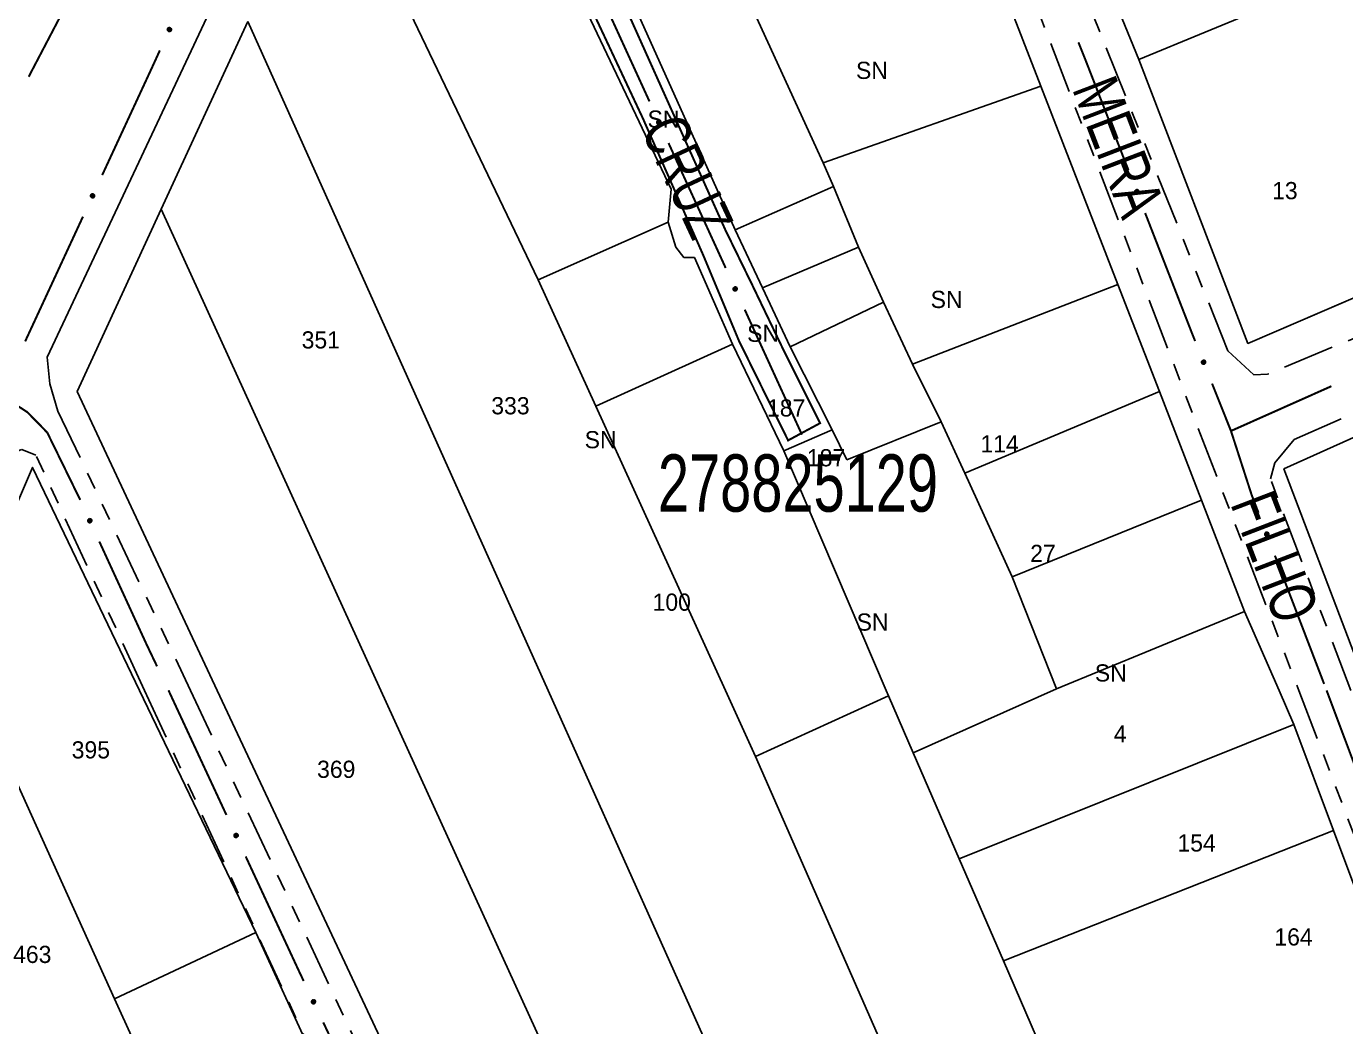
# Model space of a CAD drawing. Extents: x 204373 to 205952, y 4873300 to 4875179.
# Drawn here: x 204723.5 to 204838.7, y 4874422.8 to 4874510.1 of the extents above; entities that cross this region are included whole.
import ezdxf
from ezdxf.enums import TextEntityAlignment as Align

# ---------------------------------------------------------------- set-up
doc = ezdxf.new("R2010")
doc.units = 0
doc.header["$LTSCALE"] = 1.5
doc.header["$MEASUREMENT"] = 0
doc.linetypes.add('TRACO_11', pattern=[8, 3, -1, 3, -1])
doc.linetypes.add('TRACO_25', pattern=[8, 3, -1, 1, -1, 1, -1])
for name, color, linetype in [('CD_MALHA_LOTES', 7, 'CONTINUOUS'), ('CD_TXT_QUADRA', 255, 'CONTINUOUS'), ('RU-QUADRA', 220, 'CONTINUOUS'), ('SV-EIXO-RUA-N-PAV', 6, 'CONTINUOUS'), ('SV-EIXO-RUA-PAV', 20, 'CONTINUOUS'), ('SV-RUA-NAO-PAV', 7, 'CONTINUOUS'), ('SV-RUA-PAVIM', 7, 'CONTINUOUS'), ('SV-TXT-RUA-N-PAV', 7, 'CONTINUOUS'), ('SV-TXT-RUA-PAV', 7, 'CONTINUOUS'), ('Th_NmrPort', 1, 'CONTINUOUS')]:
    doc.layers.add(name, color=color, linetype=linetype)
doc.styles.add('ARIAL', font='ARIAL.SHX')

msp = doc.modelspace()

# ---------------------------------------------------------------- linework, layer by layer
at = {"layer": 'CD_MALHA_LOTES', "linetype": 'Continuous', "flags": 128}
for points in [[(204779.514251, 4874493.007375), (204779.784811, 4874495.864869), (204757.878172, 4874541.938356), (204749.88051, 4874526.116895)], [(204768.152159, 4874487.957557), (204749.88051, 4874526.116895)], [(204820.654623, 4874507.197713), (204813.10762, 4874525.626442)], [(204812.082307, 4874504.869642), (204805.580065, 4874521.615579)], [(204773.201978, 4874519.404153), (204785.367449, 4874492.318764)], [(204793.056945, 4874498.171962), (204785.826523, 4874514.010029)], [(204820.654623, 4874507.197713), (204838.030282, 4874514.393693)], [(204742.806981, 4874510.524297), (204735.238422, 4874494.143649)], [(204769.025686, 4874452.119236), (204742.806981, 4874510.524297)], [(204830.171228, 4874482.40724), (204820.654623, 4874507.197713)], [(204793.056945, 4874498.171962), (204812.082307, 4874504.869642)], [(204818.801861, 4874487.564037), (204812.082307, 4874504.869642)], [(204793.975094, 4874496.106128), (204793.056945, 4874498.171962)], [(204785.367449, 4874492.318764), (204793.975094, 4874496.106128)], [(204796.155697, 4874490.826772), (204793.975094, 4874496.106128)], [(204735.238422, 4874494.143649), (204727.878751, 4874478.215094)], [(204754.425269, 4874452.119473), (204735.238422, 4874494.143649)], [(204768.152159, 4874487.957557), (204779.514251, 4874493.007375)], [(204785.137912, 4874482.333896), (204781.809622, 4874489.908623), (204780.891474, 4874489.908623), (204780.202862, 4874490.826772), (204779.514251, 4874493.007375)], [(204785.367449, 4874492.318764), (204787.77759, 4874487.268946)], [(204787.77759, 4874487.268946), (204796.155697, 4874490.826772)], [(204798.3363, 4874486.006491), (204796.155697, 4874490.826772)], [(204847.297298, 4874489.769445), (204830.171228, 4874482.40724)], [(204773.201978, 4874476.939772), (204768.152159, 4874487.957557)], [(204787.77759, 4874487.268946), (204790.18773, 4874482.104359)], [(204800.86121, 4874480.612367), (204818.801861, 4874487.564037)], [(204822.43477, 4874478.207807), (204818.801861, 4874487.564037)], [(204790.18773, 4874482.104359), (204798.3363, 4874486.006491)], [(204800.86121, 4874480.612367), (204798.3363, 4874486.006491)], [(204861.865791, 4874484.282841), (204833.320713, 4874471.447276)], [(204773.201978, 4874476.939772), (204785.137912, 4874482.333896)], [(204789.613887, 4874473.03764), (204785.137912, 4874482.333896)], [(204790.18773, 4874482.104359), (204793.860325, 4874474.873937)], [(204803.386119, 4874475.562549), (204800.86121, 4874480.612367)], [(204727.878751, 4874478.215094), (204740.129877, 4874452.119705)], [(204805.451953, 4874471.086573), (204822.43477, 4874478.207807)], [(204826.115056, 4874468.729563), (204822.43477, 4874478.207807)], [(204784.534708, 4874452.118985), (204773.201978, 4874476.939772)], [(204793.860325, 4874474.873937), (204789.613887, 4874473.03764)], [(204795.12278, 4874472.234259), (204793.860325, 4874474.873937)], [(204803.386119, 4874475.562549), (204795.12278, 4874472.234259)], [(204805.451953, 4874471.086573), (204803.386119, 4874475.562549)], [(204798.569227, 4874452.118757), (204789.613887, 4874473.03764)], [(204717.241262, 4874455.890728), (204723.991768, 4874471.582615)], [(204723.991768, 4874471.582615), (204733.341194, 4874452.119815)], [(204809.583623, 4874462.019854), (204805.451953, 4874471.086573)], [(204833.320713, 4874471.447276), (204840.682623, 4874452.118074)], [(204809.583623, 4874462.019854), (204826.115056, 4874468.729563)], [(204829.887828, 4874459.01313), (204826.115056, 4874468.729563)], [(204813.455583, 4874452.263394), (204809.583623, 4874462.019854)], [(204829.887828, 4874459.01313), (204813.455583, 4874452.263394)], [(204832.889736, 4874452.118201), (204829.887828, 4874459.01313)], [(204731.155675, 4874425.188142), (204718.950134, 4874452.120048)], [(204733.341194, 4874452.119815), (204743.500832, 4874430.970387)], [(204740.129877, 4874452.119705), (204781.561484, 4874363.86872)], [(204776.782794, 4874403.150688), (204754.425269, 4874452.119473)], [(204788.786408, 4874408.100045), (204769.025686, 4874452.119236)], [(204787.165067, 4874446.358008), (204784.534708, 4874452.118985)], [(204787.165067, 4874446.358008), (204798.770457, 4874451.648701)], [(204798.770457, 4874451.648701), (204798.569227, 4874452.118757)], [(204800.928582, 4874446.67308), (204798.770457, 4874451.648701)], [(204800.928582, 4874446.67308), (204813.455583, 4874452.263394)], [(204834.190756, 4874449.129955), (204832.889736, 4874452.118201)], [(204804.943696, 4874437.416115), (204834.190756, 4874449.129955)], [(204837.641045, 4874439.892407), (204834.190756, 4874449.129955)], [(204817.540698, 4874377.160938), (204787.165067, 4874446.358008)], [(204804.943696, 4874437.416115), (204800.928582, 4874446.67308)], [(204808.807427, 4874428.508168), (204837.641045, 4874439.892407)], [(204848.335052, 4874411.362399), (204837.641045, 4874439.892407)], [(204808.807427, 4874428.508168), (204804.943696, 4874437.416115)], [(204731.155675, 4874425.188142), (204743.500832, 4874430.970387)], [(204743.500832, 4874430.970387), (204748.41312, 4874420.28186)], [(204814.20862, 4874416.055558), (204808.807427, 4874428.508168)], [(204736.032245, 4874414.440267), (204731.155675, 4874425.188142)]]:
    msp.add_lwpolyline(points, dxfattribs=at)
at = {"layer": 'RU-QUADRA', "linetype": 'Continuous', "flags": 128}
for points in [[(204849.701811, 4874720.619951), (204838.381306, 4874716.758694), (204836.450677, 4874711.668854), (204833.64249, 4874706.052479), (204824.340369, 4874685.693121), (204816.617854, 4874668.14195), (204809.421874, 4874654.101013), (204794.67889, 4874623.561976), (204782.568582, 4874598.28829), (204786.780863, 4874587.582076), (204793.62582, 4874571.61051), (204805.034081, 4874544.757218), (204813.10762, 4874525.626442), (204820.654623, 4874507.197713), (204830.171228, 4874482.40724), (204847.153762, 4874489.710256)], [(204773.201978, 4874519.404153), (204785.367449, 4874492.318764), (204787.77759, 4874487.268946), (204790.18773, 4874482.104359), (204793.860325, 4874474.873937), (204789.613887, 4874473.03764), (204785.137912, 4874482.333896), (204781.809622, 4874489.908623), (204780.891474, 4874489.908623), (204780.202862, 4874490.826772), (204779.514251, 4874493.007375), (204779.784811, 4874495.864869), (204757.878172, 4874541.938356)], [(204848.335052, 4874411.362399), (204837.641045, 4874439.892407), (204834.190756, 4874449.129955), (204832.889736, 4874452.118201), (204829.887828, 4874459.01313), (204826.115056, 4874468.729563), (204822.43477, 4874478.207807), (204818.801861, 4874487.564037), (204812.082307, 4874504.869642), (204805.580065, 4874521.615579)], [(204742.806981, 4874510.524297), (204735.238422, 4874494.143649), (204727.878751, 4874478.215094), (204740.129877, 4874452.119705), (204781.561484, 4874363.86872)], [(204861.865791, 4874484.282841), (204833.320713, 4874471.447276), (204840.682623, 4874452.118074)], [(204748.41312, 4874420.28186), (204743.500832, 4874430.970387), (204733.341194, 4874452.119815), (204723.991768, 4874471.582615), (204717.241262, 4874455.890728), (204715.615489, 4874452.120102), (204711.128829, 4874441.714271), (204712.227327, 4874439.517274), (204706.063629, 4874426.941995), (204697.912973, 4874410.312891)]]:
    msp.add_lwpolyline(points, dxfattribs=at)
at = {"layer": 'SV-EIXO-RUA-N-PAV', "const_width": 0.18}
for points in [[(204777.888169, 4874503.541393), (204772.893322, 4874514.452466)], [(204815.366135, 4874508.700773), (204815.736082, 4874507.77172)], [(204815.736082, 4874507.77172), (204816.039331, 4874507.010168)], [(204816.039331, 4874507.010168), (204819.738144, 4874497.525595)], [(204784.547964, 4874488.993296), (204779.553117, 4874499.904369)], [(204821.191467, 4874493.798955), (204825.188106, 4874483.550692)], [(204791.20776, 4874474.445199), (204786.212913, 4874485.356272)], [(204825.188106, 4874483.550692), (204825.200044, 4874483.520081)], [(204825.200044, 4874483.520081), (204825.55843, 4874482.621791)], [(204827.040677, 4874478.906559), (204828.522923, 4874475.191328)], [(204722.729583, 4874476.929958), (204723.544404, 4874476.404267)], [(204723.544404, 4874476.404267), (204724.96346, 4874474.95221)], [(204724.96346, 4874474.95221), (204725.275095, 4874474.633328)], [(204725.275095, 4874474.633328), (204727.717608, 4874469.645095)], [(204828.522923, 4874475.191328), (204828.691962, 4874474.767635)], [(204828.691962, 4874474.767635), (204830.397187, 4874469.492573)], [(204727.717608, 4874469.645095), (204728.132746, 4874468.797279)], [(204728.132746, 4874468.797279), (204728.156132, 4874468.746394)], [(204830.397187, 4874469.492573), (204830.494769, 4874469.190708)], [(204830.494769, 4874469.190708), (204831.097568, 4874467.619627)], [(204729.826519, 4874465.111863), (204733.584888, 4874456.93417)], [(204832.530455, 4874463.885081), (204836.829118, 4874452.681443)], [(204733.584888, 4874456.93417), (204733.968796, 4874456.09884)], [(204733.968796, 4874456.09884), (204734.866219, 4874454.221653)], [(204735.867306, 4874452.127627), (204740.926404, 4874441.246197)], [(204837.046355, 4874452.115256), (204841.262911, 4874440.880459)], [(204742.61277, 4874437.619053), (204746.828686, 4874428.551195)], [(204746.828686, 4874428.551195), (204747.231929, 4874427.683872)], [(204747.231929, 4874427.683872), (204747.67856, 4874426.740763)], [(204749.390577, 4874423.125656), (204753.242615, 4874414.991665)]]:
    msp.add_lwpolyline(points, dxfattribs=at)
at = {"layer": 'SV-EIXO-RUA-N-PAV'}
for points in [[(204778.680357, 4874501.546419), (204778.63428, 4874501.562818), (204778.598032, 4874501.586334), (204778.573445, 4874501.61465), (204778.558242, 4874501.645337), (204778.546225, 4874501.678482), (204778.541483, 4874501.714573), (204778.545092, 4874501.755796), (204778.561218, 4874501.802133), (204778.587749, 4874501.837682), (204778.614219, 4874501.863272), (204778.645305, 4874501.880967), (204778.6777, 4874501.892102), (204778.715352, 4874501.895788), (204778.757092, 4874501.891723), (204778.803293, 4874501.87438), (204778.838671, 4874501.851081), (204778.861734, 4874501.823069), (204778.879325, 4874501.791705), (204778.891188, 4874501.757719), (204778.895639, 4874501.722264), (204778.89147, 4874501.680246), (204778.873748, 4874501.634872), (204778.850914, 4874501.599322), (204778.823233, 4874501.575872), (204778.791964, 4874501.559248), (204778.758866, 4874501.546791), (204778.722785, 4874501.540513), (204778.680357, 4874501.546419)], [(204820.51516, 4874495.836132), (204820.560219, 4874495.817114), (204820.595056, 4874495.791555), (204820.617977, 4874495.761874), (204820.631392, 4874495.730365), (204820.641485, 4874495.696583), (204820.644148, 4874495.66028), (204820.638177, 4874495.619332), (204820.619416, 4874495.573997), (204820.590888, 4874495.540031), (204820.562991, 4874495.516003), (204820.530941, 4874495.500123), (204820.49796, 4874495.490867), (204820.460158, 4874495.489349), (204820.418721, 4874495.495805), (204820.373592, 4874495.515773), (204820.33961, 4874495.541065), (204820.318194, 4874495.570355), (204820.302433, 4874495.602678), (204820.292542, 4874495.637289), (204820.290134, 4874495.672941), (204820.296709, 4874495.71465), (204820.317008, 4874495.758931), (204820.341846, 4874495.793112), (204820.370829, 4874495.814933), (204820.403, 4874495.829734), (204820.436759, 4874495.840269), (204820.473141, 4874495.844465), (204820.51516, 4874495.836132)], [(204785.340152, 4874486.998322), (204785.294075, 4874487.014721), (204785.257827, 4874487.038237), (204785.23324, 4874487.066553), (204785.218038, 4874487.09724), (204785.206021, 4874487.130386), (204785.201278, 4874487.166476), (204785.204887, 4874487.207699), (204785.221013, 4874487.254036), (204785.247544, 4874487.289585), (204785.274014, 4874487.315176), (204785.3051, 4874487.33287), (204785.337495, 4874487.344005), (204785.375147, 4874487.347691), (204785.416887, 4874487.343626), (204785.463088, 4874487.326283), (204785.498466, 4874487.302985), (204785.521529, 4874487.274972), (204785.53912, 4874487.243608), (204785.550983, 4874487.209622), (204785.555434, 4874487.174167), (204785.551266, 4874487.132149), (204785.533544, 4874487.086775), (204785.510709, 4874487.051225), (204785.483028, 4874487.027775), (204785.45176, 4874487.011151), (204785.418662, 4874486.998694), (204785.382581, 4874486.992416), (204785.340152, 4874486.998322)], [(204826.348555, 4874480.938418), (204826.393761, 4874480.919751), (204826.428795, 4874480.894463), (204826.451946, 4874480.864961), (204826.465605, 4874480.833557), (204826.475961, 4874480.799856), (204826.478906, 4874480.763574), (204826.473253, 4874480.722581), (204826.454846, 4874480.677102), (204826.426582, 4874480.642915), (204826.398873, 4874480.618671), (204826.366947, 4874480.602542), (204826.334039, 4874480.59303), (204826.29625, 4874480.591218), (204826.254764, 4874480.597352), (204826.209481, 4874480.616968), (204826.175304, 4874480.641995), (204826.153661, 4874480.671119), (204826.137649, 4874480.703318), (204826.127489, 4874480.737851), (204826.124804, 4874480.773483), (204826.131055, 4874480.815242), (204826.151009, 4874480.85968), (204826.175581, 4874480.894052), (204826.204393, 4874480.916098), (204826.236448, 4874480.931148), (204826.270124, 4874480.941946), (204826.306472, 4874480.946424), (204826.348555, 4874480.938418)], [(204729.031348, 4874467.105651), (204729.077449, 4874467.08932), (204729.113732, 4874467.065858), (204729.138362, 4874467.03758), (204729.15361, 4874467.006916), (204729.165677, 4874466.973788), (204729.170473, 4874466.937704), (204729.166926, 4874466.896476), (204729.150869, 4874466.850115), (204729.124392, 4874466.814526), (204729.097959, 4874466.788896), (204729.0669, 4874466.771155), (204729.034522, 4874466.759972), (204728.996875, 4874466.756229), (204728.95513, 4874466.760232), (204728.908902, 4874466.777506), (204728.873489, 4874466.800752), (204728.850385, 4874466.82873), (204728.832747, 4874466.860067), (204728.820833, 4874466.894036), (204728.816329, 4874466.929483), (204728.820435, 4874466.971508), (204728.838089, 4874467.016908), (204728.86087, 4874467.052493), (204728.888516, 4874467.075984), (204728.91976, 4874467.092654), (204728.952839, 4874467.105161), (204728.988911, 4874467.111493), (204729.031348, 4874467.105651)], [(204831.865317, 4874465.925933), (204831.910272, 4874465.906668), (204831.944969, 4874465.880918), (204831.967726, 4874465.851112), (204831.980968, 4874465.81953), (204831.990877, 4874465.785694), (204831.99334, 4874465.749376), (204831.987145, 4874465.708462), (204831.968136, 4874465.663231), (204831.939422, 4874465.629421), (204831.911395, 4874465.605547), (204831.879257, 4874465.589842), (204831.846226, 4874465.580768), (204831.808417, 4874465.579456), (204831.767015, 4874465.586139), (204831.721996, 4874465.606354), (204831.688154, 4874465.631831), (204831.666899, 4874465.661239), (204831.651315, 4874465.693647), (204831.641614, 4874465.728312), (204831.639401, 4874465.763977), (204831.646204, 4874465.805649), (204831.666745, 4874465.849819), (204831.691771, 4874465.883863), (204831.720872, 4874465.905525), (204831.753124, 4874465.920149), (204831.78694, 4874465.930499), (204831.823345, 4874465.934495), (204831.865317, 4874465.925933)], [(204741.808832, 4874439.609321), (204741.855005, 4874439.593194), (204741.891391, 4874439.569892), (204741.916145, 4874439.541722), (204741.931528, 4874439.511126), (204741.94374, 4874439.478051), (204741.948696, 4874439.441989), (204741.94533, 4874439.400745), (204741.929477, 4874439.354314), (204741.903156, 4874439.318609), (204741.876837, 4874439.292863), (204741.845857, 4874439.274986), (204741.813528, 4874439.26366), (204741.775898, 4874439.259752), (204741.734135, 4874439.263571), (204741.687832, 4874439.280641), (204741.652317, 4874439.303731), (204741.62909, 4874439.331607), (204741.611314, 4874439.362866), (204741.599251, 4874439.396782), (204741.594591, 4874439.43221), (204741.598512, 4874439.474252), (204741.615966, 4874439.519729), (204741.63859, 4874439.555414), (204741.666133, 4874439.579027), (204741.697302, 4874439.595834), (204741.730327, 4874439.608486), (204741.76637, 4874439.614977), (204741.808832, 4874439.609321)], [(204748.572561, 4874425.11018), (204748.618847, 4874425.09438), (204748.655397, 4874425.071336), (204748.68035, 4874425.043342), (204748.695949, 4874425.012855), (204748.708395, 4874424.979868), (204748.713606, 4874424.943842), (204748.710533, 4874424.902576), (204748.695009, 4874424.856033), (204748.668942, 4874424.820143), (204748.642806, 4874424.794211), (204748.611953, 4874424.776115), (204748.579705, 4874424.764561), (204748.542104, 4874424.760385), (204748.500315, 4874424.763909), (204748.453892, 4874424.78065), (204748.418215, 4874424.803488), (204748.394791, 4874424.831199), (204748.376794, 4874424.862332), (204748.364491, 4874424.896161), (204748.35958, 4874424.931555), (204748.363203, 4874424.973623), (204748.380334, 4874425.019223), (204748.402705, 4874425.055067), (204748.43008, 4874425.078875), (204748.46113, 4874425.095903), (204748.494063, 4874425.108788), (204748.53006, 4874425.115534), (204748.572561, 4874425.11018)]]:
    msp.add_lwpolyline(points, close=True, dxfattribs=at)
for points in [[(204778.63428, 4874501.562818), (204778.541483, 4874501.714573)], [(204778.680357, 4874501.546419), (204778.545092, 4874501.755796)], [(204778.598032, 4874501.586334), (204778.546225, 4874501.678482)], [(204778.655621, 4874501.556371), (204778.546748, 4874501.728636)], [(204778.613559, 4874501.576134), (204778.548436, 4874501.688889)], [(204778.702856, 4874501.544979), (204778.556332, 4874501.776543)], [(204778.722785, 4874501.540513), (204778.561218, 4874501.802133)], [(204778.738985, 4874501.548012), (204778.57599, 4874501.815557)], [(204778.758866, 4874501.546791), (204778.587749, 4874501.837682)], [(204778.772843, 4874501.556008), (204778.601433, 4874501.845212)], [(204778.791964, 4874501.559248), (204778.614219, 4874501.863272)], [(204778.806909, 4874501.570102), (204778.63287, 4874501.871609)], [(204778.823233, 4874501.575872), (204778.645305, 4874501.880967)], [(204778.836328, 4874501.591073), (204778.663214, 4874501.883999)], [(204778.850914, 4874501.599322), (204778.6777, 4874501.892102)], [(204778.862338, 4874501.619487), (204778.699448, 4874501.890081)], [(204778.873748, 4874501.634872), (204778.715352, 4874501.895788)], [(204778.87962, 4874501.660414), (204778.737954, 4874501.891201)], [(204778.89147, 4874501.680246), (204778.757092, 4874501.891723)], [(204778.889099, 4874501.705272), (204778.783843, 4874501.876191)], [(204778.895639, 4874501.722264), (204778.803293, 4874501.87438)], [(204778.891029, 4874501.743673), (204778.824097, 4874501.857101)], [(204778.891188, 4874501.757719), (204778.838671, 4874501.851081)], [(204820.290134, 4874495.672941), (204820.373592, 4874495.515773)], [(204820.292542, 4874495.637289), (204820.33961, 4874495.541065)], [(204820.293507, 4874495.651303), (204820.353814, 4874495.534218)], [(204820.296709, 4874495.71465), (204820.418721, 4874495.495805)], [(204820.297639, 4874495.689529), (204820.392905, 4874495.512848)], [(204820.309679, 4874495.733769), (204820.437857, 4874495.495227)], [(204820.317008, 4874495.758931), (204820.460158, 4874495.489349)], [(204820.329282, 4874495.773636), (204820.476363, 4874495.494133)], [(204820.341846, 4874495.793112), (204820.49796, 4874495.490867)], [(204820.356882, 4874495.80051), (204820.512887, 4874495.498125)], [(204820.370829, 4874495.814933), (204820.530941, 4874495.500123)], [(204820.387456, 4874495.819756), (204820.543893, 4874495.508752)], [(204820.403, 4874495.829734), (204820.562991, 4874495.516003)], [(204820.422276, 4874495.831871), (204820.576793, 4874495.5333)], [(204820.436759, 4874495.840269), (204820.590888, 4874495.540031)], [(204820.456537, 4874495.837909), (204820.603897, 4874495.561445)], [(204820.473141, 4874495.844465), (204820.619416, 4874495.573997)], [(204820.49278, 4874495.838862), (204820.625764, 4874495.599265)], [(204820.51516, 4874495.836132), (204820.638177, 4874495.619332)], [(204820.539283, 4874495.824775), (204820.638083, 4874495.646543)], [(204820.560219, 4874495.817114), (204820.644148, 4874495.66028)], [(204820.580141, 4874495.802629), (204820.638681, 4874495.686321)], [(204820.595056, 4874495.791555), (204820.641485, 4874495.696583)], [(204785.294075, 4874487.014721), (204785.201278, 4874487.166476)], [(204785.340152, 4874486.998322), (204785.204887, 4874487.207699)], [(204785.257827, 4874487.038237), (204785.206021, 4874487.130386)], [(204785.315417, 4874487.008275), (204785.206544, 4874487.180539)], [(204785.273354, 4874487.028038), (204785.208231, 4874487.140792)], [(204785.362652, 4874486.996882), (204785.216128, 4874487.228446)], [(204785.382581, 4874486.992416), (204785.221013, 4874487.254036)], [(204785.398781, 4874486.999915), (204785.235786, 4874487.26746)], [(204785.418662, 4874486.998694), (204785.247544, 4874487.289585)], [(204785.432638, 4874487.007911), (204785.261228, 4874487.297115)], [(204785.45176, 4874487.011151), (204785.274014, 4874487.315176)], [(204785.466705, 4874487.022005), (204785.292665, 4874487.323512)], [(204785.483028, 4874487.027775), (204785.3051, 4874487.33287)], [(204785.496123, 4874487.042976), (204785.32301, 4874487.335902)], [(204785.510709, 4874487.051225), (204785.337495, 4874487.344005)], [(204785.522134, 4874487.07139), (204785.359244, 4874487.341984)], [(204785.533544, 4874487.086775), (204785.375147, 4874487.347691)], [(204785.539416, 4874487.112317), (204785.39775, 4874487.343104)], [(204785.551266, 4874487.132149), (204785.416887, 4874487.343626)], [(204785.548894, 4874487.157175), (204785.443639, 4874487.328094)], [(204785.555434, 4874487.174167), (204785.463088, 4874487.326283)], [(204785.550824, 4874487.195576), (204785.483893, 4874487.309004)], [(204785.550983, 4874487.209622), (204785.498466, 4874487.302985)], [(204826.124804, 4874480.773483), (204826.209481, 4874480.616968)], [(204826.127489, 4874480.737851), (204826.175304, 4874480.641995)], [(204826.128345, 4874480.751872), (204826.18956, 4874480.63526)], [(204826.131055, 4874480.815242), (204826.254764, 4874480.597352)], [(204826.13218, 4874480.790129), (204826.228816, 4874480.614193)], [(204826.143876, 4874480.834461), (204826.273904, 4874480.596923)], [(204826.151009, 4874480.85968), (204826.29625, 4874480.591218)], [(204826.163169, 4874480.874479), (204826.312418, 4874480.596128)], [(204826.175581, 4874480.894052), (204826.334039, 4874480.59303)], [(204826.190558, 4874480.901567), (204826.348909, 4874480.600403)], [(204826.204393, 4874480.916098), (204826.366947, 4874480.602542)], [(204826.220982, 4874480.92105), (204826.379832, 4874480.611271)], [(204826.236448, 4874480.931148), (204826.398873, 4874480.618671)], [(204826.255707, 4874480.933435), (204826.412541, 4874480.636074)], [(204826.270124, 4874480.941946), (204826.426582, 4874480.642915)], [(204826.28992, 4874480.939739), (204826.439425, 4874480.664429)], [(204826.306472, 4874480.946424), (204826.454846, 4874480.677102)], [(204826.326155, 4874480.940974), (204826.460996, 4874480.702418)], [(204826.348555, 4874480.938418), (204826.473253, 4874480.722581)], [(204826.372766, 4874480.92725), (204826.472948, 4874480.74979)], [(204826.393761, 4874480.919751), (204826.478906, 4874480.763574)], [(204826.413795, 4874480.905422), (204826.473237, 4874480.789571)], [(204826.428795, 4874480.894463), (204826.475961, 4874480.799856)], [(204728.816329, 4874466.929483), (204728.908902, 4874466.777506)], [(204728.820435, 4874466.971508), (204728.95513, 4874466.760232)], [(204728.820833, 4874466.894036), (204728.873489, 4874466.800752)], [(204728.820971, 4874466.908082), (204728.888072, 4874466.794754)], [(204728.822843, 4874466.946485), (204728.928354, 4874466.775724)], [(204728.832255, 4874466.991358), (204728.974266, 4874466.760783)], [(204728.838089, 4874467.016908), (204728.996875, 4874466.756229)], [(204728.849476, 4874467.03231), (204729.01277, 4874466.76196)], [(204728.86087, 4874467.052493), (204729.034522, 4874466.759972)], [(204728.875444, 4874467.060764), (204729.048995, 4874466.768096)], [(204728.888516, 4874467.075984), (204729.0669, 4874466.771155)], [(204728.904831, 4874467.081778), (204729.079321, 4874466.780532)], [(204728.91976, 4874467.092654), (204729.097959, 4874466.788896)], [(204728.938876, 4874467.095924), (204729.110718, 4874466.806976)], [(204728.952839, 4874467.105161), (204729.124392, 4874466.814526)], [(204728.972722, 4874467.10397), (204729.136117, 4874466.836669)], [(204728.988911, 4874467.111493), (204729.150869, 4874466.850115)], [(204729.008846, 4874467.107057), (204729.155717, 4874466.875712)], [(204729.031348, 4874467.105651), (204729.166926, 4874466.896476)], [(204729.056098, 4874467.095735), (204729.165229, 4874466.923634)], [(204729.077449, 4874467.08932), (204729.170473, 4874466.937704)], [(204729.09819, 4874467.076035), (204729.163482, 4874466.963378)], [(204729.113732, 4874467.065858), (204729.165677, 4874466.973788)], [(204831.639401, 4874465.763977), (204831.721996, 4874465.606354)], [(204831.641614, 4874465.728312), (204831.688154, 4874465.631831)], [(204831.642655, 4874465.74232), (204831.70232, 4874465.624907)], [(204831.646204, 4874465.805649), (204831.767015, 4874465.586139)], [(204831.646997, 4874465.780524), (204831.741293, 4874465.603323)], [(204831.659279, 4874465.824697), (204831.786148, 4874465.585457)], [(204831.666745, 4874465.849819), (204831.808417, 4874465.579456)], [(204831.6791, 4874465.864456), (204831.824648, 4874465.584152)], [(204831.691771, 4874465.883863), (204831.846226, 4874465.580768)], [(204831.706847, 4874465.891178), (204831.861193, 4874465.587943)], [(204831.720872, 4874465.905525), (204831.879257, 4874465.589842)], [(204831.737526, 4874465.910257), (204831.892257, 4874465.5984)], [(204831.753124, 4874465.920149), (204831.911395, 4874465.605547)], [(204831.772412, 4874465.92218), (204831.925291, 4874465.622767)], [(204831.78694, 4874465.930499), (204831.939422, 4874465.629421)], [(204831.806705, 4874465.928031), (204831.952549, 4874465.650764)], [(204831.823345, 4874465.934495), (204831.968136, 4874465.663231)], [(204831.842953, 4874465.928785), (204831.974622, 4874465.688463)], [(204831.865317, 4874465.925933), (204831.987145, 4874465.708462)], [(204831.889378, 4874465.914444), (204831.9872, 4874465.735673)], [(204831.910272, 4874465.906668), (204831.99334, 4874465.749376)], [(204831.930114, 4874465.892075), (204831.988016, 4874465.775447)], [(204831.944969, 4874465.880918), (204831.990877, 4874465.785694)], [(204741.594591, 4874439.43221), (204741.687832, 4874439.280641)], [(204741.598512, 4874439.474252), (204741.734135, 4874439.263571)], [(204741.599251, 4874439.396782), (204741.652317, 4874439.303731)], [(204741.599327, 4874439.410828), (204741.666926, 4874439.297798)], [(204741.60103, 4874439.44924), (204741.707292, 4874439.278945)], [(204741.610245, 4874439.494154), (204741.753269, 4874439.264206)], [(204741.615966, 4874439.519729), (204741.775898, 4874439.259752)], [(204741.627285, 4874439.535181), (204741.791768, 4874439.265553)], [(204741.63859, 4874439.555414), (204741.813528, 4874439.26366)], [(204741.653127, 4874439.563749), (204741.827965, 4874439.271848)], [(204741.666133, 4874439.579027), (204741.845857, 4874439.274986)], [(204741.682421, 4874439.584893), (204741.858236, 4874439.284417)], [(204741.697302, 4874439.595834), (204741.876837, 4874439.292863)], [(204741.716405, 4874439.599188), (204741.889517, 4874439.310999)], [(204741.730327, 4874439.608486), (204741.903156, 4874439.318609)], [(204741.750214, 4874439.607383), (204741.914784, 4874439.340804)], [(204741.76637, 4874439.614977), (204741.929477, 4874439.354314)], [(204741.786325, 4874439.610629), (204741.934212, 4874439.379932)], [(204741.808832, 4874439.609321), (204741.94533, 4874439.400745)], [(204741.833626, 4874439.599515), (204741.943513, 4874439.427896)], [(204741.855005, 4874439.593194), (204741.948696, 4874439.441989)], [(204741.875804, 4874439.58), (204741.941591, 4874439.467631)], [(204741.891391, 4874439.569892), (204741.94374, 4874439.478051)], [(204748.35958, 4874424.931555), (204748.453892, 4874424.78065)], [(204748.363203, 4874424.973623), (204748.500315, 4874424.763909)], [(204748.364467, 4874424.910208), (204748.432865, 4874424.797658)], [(204748.364491, 4874424.896161), (204748.418215, 4874424.803488)], [(204748.365898, 4874424.94863), (204748.473364, 4874424.779092)], [(204748.374794, 4874424.993608), (204748.519444, 4874424.764679)], [(204748.380334, 4874425.019223), (204748.542104, 4874424.760385)], [(204748.391543, 4874425.034755), (204748.557932, 4874424.766298)], [(204748.402705, 4874425.055067), (204748.579705, 4874424.764561)], [(204748.417183, 4874425.063505), (204748.594084, 4874424.77285)], [(204748.43008, 4874425.078875), (204748.611953, 4874424.776115)], [(204748.446327, 4874425.084856), (204748.624265, 4874424.785634)], [(204748.46113, 4874425.095903), (204748.642806, 4874424.794211)], [(204748.480208, 4874425.099391), (204748.655357, 4874424.812436)], [(204748.494063, 4874425.108788), (204748.668942, 4874424.820143)], [(204748.513958, 4874425.107826), (204748.680412, 4874424.842419)], [(204748.53006, 4874425.115534), (204748.695009, 4874424.856033)], [(204748.550045, 4874425.111327), (204748.699562, 4874424.881684)], [(204748.572561, 4874425.11018), (204748.710533, 4874424.902576)], [(204748.597424, 4874425.100549), (204748.708523, 4874424.929712)], [(204748.618847, 4874425.09438), (204748.713606, 4874424.943842)], [(204748.639739, 4874425.081334), (204748.70632, 4874424.969434)], [(204748.655397, 4874425.071336), (204748.708395, 4874424.979868)]]:
    msp.add_lwpolyline(points, dxfattribs=at)
at = {"layer": 'SV-EIXO-RUA-PAV', "const_width": 0.18}
for points in [[(204726.960574, 4874511.999863), (204723.655371, 4874505.69234)], [(204735.113708, 4874507.995537), (204734.700279, 4874507.085)], [(204734.596759, 4874506.857009), (204730.076022, 4874497.104215)], [(204734.700279, 4874507.085), (204734.596759, 4874506.857009)], [(204728.393825, 4874493.475135), (204723.347237, 4874482.587898)], [(204837.463351, 4874478.673921), (204829.241795, 4874475.012499)], [(204829.241795, 4874475.012499), (204828.691962, 4874474.767635)]]:
    msp.add_lwpolyline(points, dxfattribs=at)
at = {"layer": 'SV-EIXO-RUA-PAV'}
for points in [[(204736.100201, 4874509.901925), (204736.118039, 4874509.856386), (204736.124059, 4874509.813599), (204736.118808, 4874509.776468), (204736.105612, 4874509.744866), (204736.088471, 4874509.714057), (204736.064336, 4874509.686807), (204736.030849, 4874509.662496), (204735.985293, 4874509.644281), (204735.941057, 4874509.640996), (204735.904379, 4874509.644196), (204735.870634, 4874509.656058), (204735.840983, 4874509.673211), (204735.813507, 4874509.699217), (204735.789202, 4874509.733393), (204735.771994, 4874509.779645), (204735.766381, 4874509.821632), (204735.772403, 4874509.857414), (204735.784543, 4874509.891263), (204735.80242, 4874509.922508), (204735.826265, 4874509.94912), (204735.860719, 4874509.973529), (204735.906595, 4874509.989908), (204735.948408, 4874509.995985), (204735.984265, 4874509.990467), (204736.01732, 4874509.977765), (204736.048431, 4874509.960948), (204736.076833, 4874509.937827), (204736.100201, 4874509.901925)], [(204729.395221, 4874495.373738), (204729.412702, 4874495.32806), (204729.418386, 4874495.285228), (204729.412845, 4874495.248139), (204729.399402, 4874495.216642), (204729.38202, 4874495.185967), (204729.357673, 4874495.158908), (204729.323997, 4874495.13486), (204729.278299, 4874495.117002), (204729.234039, 4874495.114063), (204729.197387, 4874495.117551), (204729.163736, 4874495.129677), (204729.13422, 4874495.147062), (204729.106948, 4874495.173282), (204729.082911, 4874495.207648), (204729.066067, 4874495.254033), (204729.060782, 4874495.296063), (204729.067084, 4874495.331796), (204729.079489, 4874495.365549), (204729.09761, 4874495.396653), (204729.121664, 4874495.423077), (204729.156308, 4874495.447216), (204729.20231, 4874495.463235), (204729.24417, 4874495.468984), (204729.279982, 4874495.463186), (204729.312937, 4874495.450225), (204729.343916, 4874495.433165), (204729.372136, 4874495.409822), (204729.395221, 4874495.373738)]]:
    msp.add_lwpolyline(points, close=True, dxfattribs=at)
for points in [[(204735.80242, 4874509.922508), (204735.766381, 4874509.821632)], [(204735.813127, 4874509.931599), (204735.771394, 4874509.806683)], [(204735.826265, 4874509.94912), (204735.771994, 4874509.779645)], [(204735.843382, 4874509.955327), (204735.783382, 4874509.763775)], [(204735.860719, 4874509.973529), (204735.789202, 4874509.733393)], [(204735.883463, 4874509.97759), (204735.802147, 4874509.719289)], [(204735.906595, 4874509.989908), (204735.813507, 4874509.699217)], [(204735.925692, 4874509.991385), (204735.828245, 4874509.690955)], [(204735.948408, 4874509.995985), (204735.840983, 4874509.673211)], [(204735.964201, 4874509.990384), (204735.8566, 4874509.66759)], [(204735.984265, 4874509.990467), (204735.870634, 4874509.656058)], [(204735.999326, 4874509.981929), (204735.885854, 4874509.652808)], [(204736.01732, 4874509.977765), (204735.904379, 4874509.644196)], [(204736.032307, 4874509.965455), (204735.926398, 4874509.646388)], [(204736.048431, 4874509.960948), (204735.941057, 4874509.640996)], [(204736.060548, 4874509.945139), (204735.965472, 4874509.64663)], [(204736.076833, 4874509.937827), (204735.985293, 4874509.644281)], [(204736.086532, 4874509.919854), (204736.007815, 4874509.657375)], [(204736.100201, 4874509.901925), (204736.030849, 4874509.662496)], [(204736.10891, 4874509.876724), (204736.050267, 4874509.68156)], [(204736.118039, 4874509.856386), (204736.064336, 4874509.686807)], [(204736.121576, 4874509.83201), (204736.079165, 4874509.7089)], [(204736.124059, 4874509.813599), (204736.088471, 4874509.714057)], [(204729.09761, 4874495.396653), (204729.060782, 4874495.296063)], [(204729.108388, 4874495.40566), (204729.065679, 4874495.281075)], [(204729.121664, 4874495.423077), (204729.066067, 4874495.254033)], [(204729.138829, 4874495.42915), (204729.07733, 4874495.238074)], [(204729.156308, 4874495.447216), (204729.082911, 4874495.207648)], [(204729.179082, 4874495.451099), (204729.095746, 4874495.193442)], [(204729.20231, 4874495.463235), (204729.106948, 4874495.173282)], [(204729.221419, 4874495.464562), (204729.121621, 4874495.164904)], [(204729.24417, 4874495.468984), (204729.13422, 4874495.147062)], [(204729.259919, 4874495.46326), (204729.149792, 4874495.141318)], [(204729.279982, 4874495.463186), (204729.163736, 4874495.129677)], [(204729.294976, 4874495.45453), (204729.17893, 4874495.126308)], [(204729.312937, 4874495.450225), (204729.197387, 4874495.117551)], [(204729.327828, 4874495.437798), (204729.219422, 4874495.11957)], [(204729.343916, 4874495.433165), (204729.234039, 4874495.114063)], [(204729.355908, 4874495.417262), (204729.258496, 4874495.119506)], [(204729.372136, 4874495.409822), (204729.278299, 4874495.117002)], [(204729.381693, 4874495.391774), (204729.300923, 4874495.12992)], [(204729.395221, 4874495.373738), (204729.323997, 4874495.13486)], [(204729.403732, 4874495.34847), (204729.343563, 4874495.153771)], [(204729.412702, 4874495.32806), (204729.357673, 4874495.158908)], [(204729.416048, 4874495.303658), (204729.372674, 4874495.180884)], [(204729.418386, 4874495.285228), (204729.38202, 4874495.185967)]]:
    msp.add_lwpolyline(points, dxfattribs=at)
at = {"layer": 'SV-RUA-NAO-PAV', "linetype": 'TRACO_25', "const_width": 0.18, "flags": 128}
msp.add_lwpolyline([(204754.061608, 4874542.463612), (204755.350889, 4874542.678493), (204757.069932, 4874542.732213), (204758.198053, 4874542.168152), (204759.702216, 4874539.589588), (204777.3224, 4874502.039256), (204782.586968, 4874490.113399), (204785.702732, 4874482.646309), (204790.000338, 4874473.943656), (204792.793782, 4874475.447818), (204789.570577, 4874481.894228), (204786.884574, 4874487.481115), (204784.52089, 4874492.315922), (204772.487593, 4874519.12224), (204759.487335, 4874546.788078), (204758.735254, 4874548.614561), (204758.305494, 4874549.903843), (204758.144333, 4874551.058824)], dxfattribs=at)
at = {"layer": 'SV-RUA-NAO-PAV', "linetype": 'TRACO_25'}
for points in [[(204831.885311, 4874479.723344, 9.798986), (204830.700998, 4874479.65904, 9.675138), (204828.427745, 4874481.769383, 9.675138), (204796.58812, 4874560.943436, 8.510962), (204781.712685, 4874596.166716, 8.362343), (204780.732532, 4874598.677319, 8.139416), (204781.416571, 4874601.091028, 7.941258)], [(204775.708262, 4874589.067438, 7.990797), (204778.986614, 4874589.800097, 7.990797), (204780.535546, 4874588.376108, 8.312803), (204808.640757, 4874519.807455, 8.907277), (204834.612946, 4874452.118173, 10.343921)], [(204725.27422, 4874481.222638, 8.040337), (204725.501973, 4874478.869191, 8.065106), (204726.208665, 4874476.506229, 8.065106), (204737.798148, 4874452.119742, 9.055895)], [(204839.15951, 4874452.118099, 9.848526), (204832.131852, 4874470.585431, 9.848526), (204832.522084, 4874471.991088, 9.848526), (204834.202266, 4874474.013722, 9.848526)], [(204733.780873, 4874452.119808, 8.288033), (204724.278368, 4874472.662082, 8.288033), (204723.048587, 4874473.151879, 8.288033), (204721.174667, 4874472.492108, 8.288033)], [(204733.780873, 4874452.119808, 8.288033), (204750.687527, 4874415.571429, 8.288033), (204775.92418, 4874360.421219, 9.504874), (204775.724617, 4874357.970954, 9.529611), (204773.84696, 4874356.870909, 9.40593), (204734.512178, 4874347.221465, 9.678028), (204715.507921, 4874343.771868, 9.430666), (204710.199513, 4874343.572066, 9.356458), (204706.092737, 4874344.297317, 9.282248), (204682.501785, 4874355.049492, 9.01015), (204674.562909, 4874358.975259, 9.01015), (204671.582275, 4874361.8257, 8.663843), (204671.319082, 4874363.704041, 8.663843)], [(204834.612946, 4874452.118173, 10.343921), (204847.882137, 4874417.53572, 10.343921), (204848.09567, 4874416.954706, 10.343921), (204857.444284, 4874392.721437, 10.271697), (204857.495252, 4874389.846115, 10.271697), (204856.819945, 4874387.345865, 10.271697), (204832.559383, 4874377.145734, 9.900654), (204791.573577, 4874362.270776, 9.455402), (204785.214063, 4874360.220811, 9.331721), (204781.332917, 4874360.070956, 9.331721), (204779.128707, 4874362.321298, 9.257512), (204754.97002, 4874415.632244, 9.055895), (204737.798148, 4874452.119742, 9.055895)]]:
    msp.add_polyline3d(points, dxfattribs=at)
at = {"layer": 'SV-RUA-PAVIM', "linetype": 'TRACO_11'}
for points in [[(204834.202266, 4874474.013722, 9.675138), (204892.962952, 4874499.807939, 10.442999), (204958.909069, 4874529.071308, 10.616387), (204987.85751, 4874543.125116, 10.616387), (205007.201773, 4874552.406525, 10.616387), (205008.457789, 4874552.925544, 10.591618), (205010.119038, 4874552.809171, 10.591618)], [(204897.508067, 4874507.245822, 10.839314), (204887.398175, 4874502.805074, 10.442999), (204831.885311, 4874479.723344, 9.625599)]]:
    msp.add_polyline3d(points, dxfattribs=at)
at = {"layer": 'SV-RUA-PAVIM', "linetype": 'Continuous'}
msp.add_polyline3d([(204725.27422, 4874481.222638, 8.164186), (204754.061608, 4874542.463612, 8.164186)], dxfattribs=at)

# ---------------------------------------------------------------- texts
at = {"layer": 'CD_TXT_QUADRA', "style": 'ARIAL', "width": 0.7}
msp.add_text('278825129', height=5, dxfattribs=at).set_placement((204778.627039, 4874467.721512))
at = {"layer": 'SV-TXT-RUA-N-PAV', "style": 'ARIAL', "width": 0.7}
for s, p in [('MEIRA', (204814.784173, 4874504.640578)), ('FILHO', (204828.602847, 4874468.414177))]:
    msp.add_text(s, height=4, rotation=291, dxfattribs=at).set_placement(p)
at = {"layer": 'SV-TXT-RUA-PAV', "style": 'ARIAL', "width": 0.7}
msp.add_text('CRUZ', height=4, rotation=295, dxfattribs=at).set_placement((204777.103942, 4874501.087218))
at = {"layer": 'Th_NmrPort', "color": 1}
for s, p in [('SN', (204795.932396, 4874506.251979)), ('SN', (204777.725984, 4874501.99547)), ('13', (204832.285862, 4874495.751559)), ('SN', (204802.454306, 4874486.251455)), ('SN', (204786.421864, 4874483.299327)), ('351', (204747.501355, 4874482.718301)), ('333', (204764.068608, 4874476.969306)), ('187', (204788.16104, 4874476.777417)), ('SN', (204772.227205, 4874474.006423)), ('114', (204806.802246, 4874473.642428)), ('187', (204791.639392, 4874472.429477)), ('27', (204811.150186, 4874464.07696)), ('100', (204778.160778, 4874459.82045)), ('SN', (204795.987333, 4874458.081274)), ('SN', (204816.802509, 4874453.641903)), ('4', (204818.455532, 4874448.326459)), ('395', (204727.410419, 4874446.92517)), ('369', (204748.850817, 4874445.229343)), ('154', (204824.013743, 4874438.798098)), ('164', (204832.483397, 4874430.59312)), ('463', (204722.292397, 4874429.067091))]:
    msp.add_text(s, height=1.5, dxfattribs=at).set_placement(p, align=Align.MIDDLE_LEFT)

doc.saveas('drawing.dxf')
